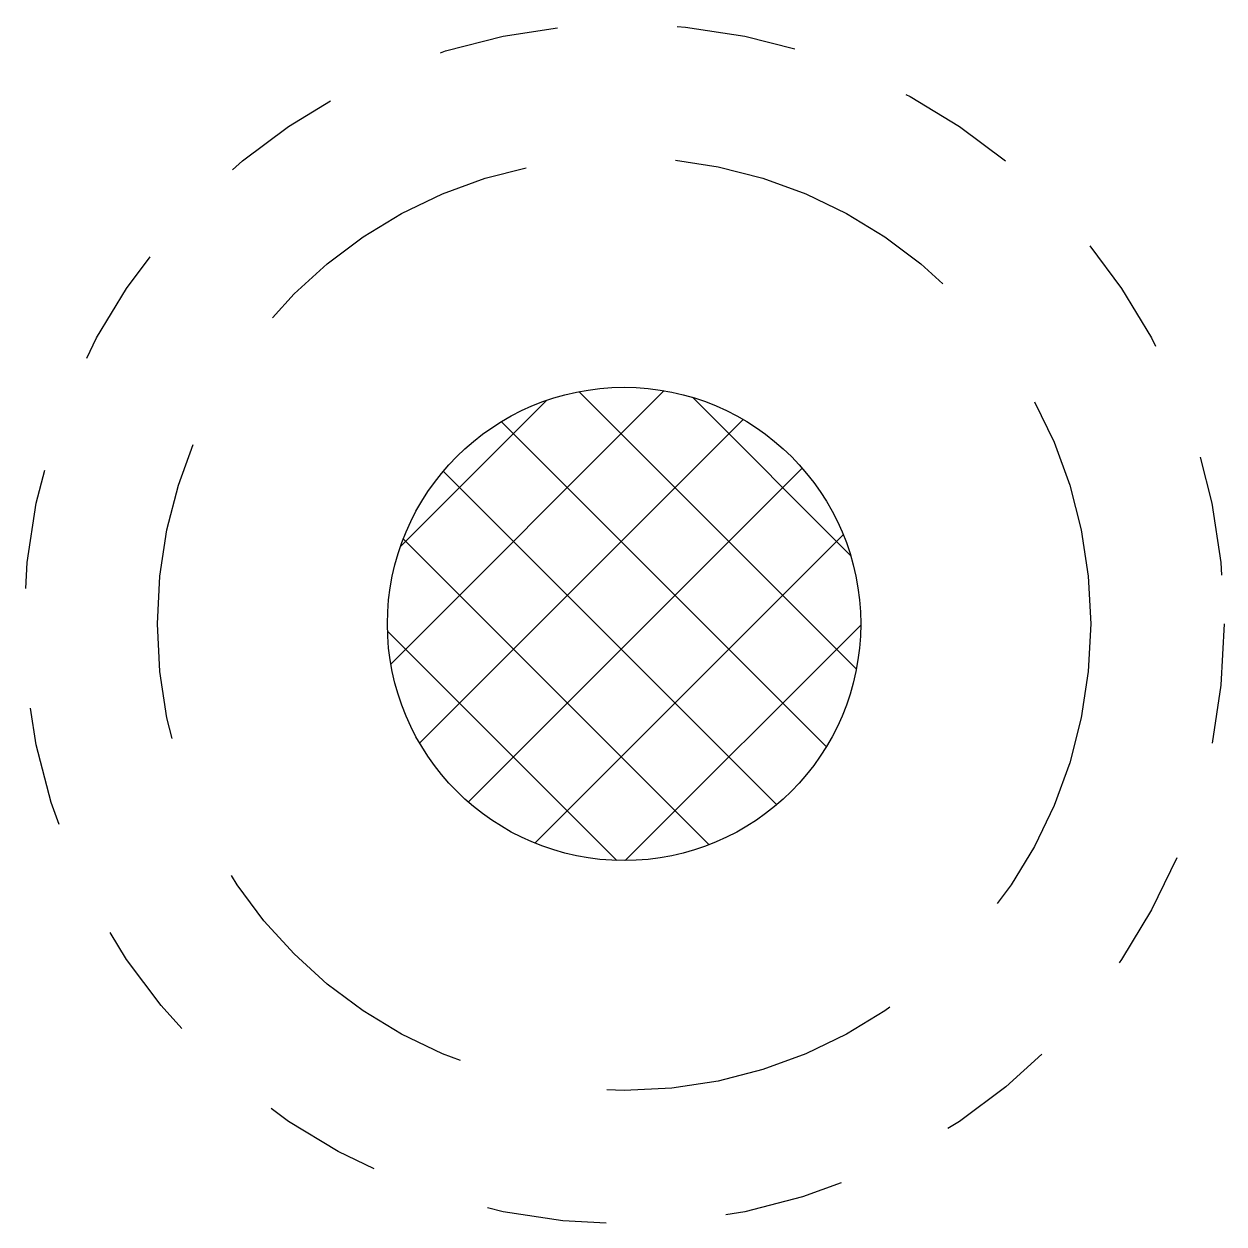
# Model space of a CAD drawing. Header units: millimetres. Extents: x -10194.35 to -10193.35, y -376.53 to -375.53.
import ezdxf

# ---------------------------------------------------------------- set-up
doc = ezdxf.new("R2010")
doc.units = ezdxf.units.MM
doc.linetypes.add('HIDDEN', pattern=[0.375, 0.25, -0.125])
doc.linetypes.add('HIDDEN2', pattern=[0.1875, 0.125, -0.0625])
doc.layers.add('Tub_esgoto_símbolos', color=2, linetype='Continuous')

msp = doc.modelspace()

# ---------------------------------------------------------------- hatches: boundary and pattern name
at = {"layer": 'Tub_esgoto_símbolos'}
h = msp.add_hatch(dxfattribs=at)
h.set_pattern_fill('ANSI37', color=1, scale=0.02, style=0)
h.set_pattern_definition([(45, (0, -1.6674), (-0.0449012806, 0.0449012806), []), (135, (0, -1.6674), (-0.0449012806, -0.0449012806), [])])
h.paths.add_polyline_path([(-10194.0427, -376.0332, 1), (-10193.6482, -376.0332, 1)])

# ---------------------------------------------------------------- linework, layer by layer
at = {"layer": 'Tub_esgoto_símbolos', "color": 1, "linetype": 'HIDDEN2', "ltscale": 0.25}
msp.add_circle((-10193.8454, -376.0332), 0.5, dxfattribs=at)
at = {"layer": 'Tub_esgoto_símbolos', "color": 2, "linetype": 'HIDDEN'}
msp.add_circle((-10193.8454, -376.0332), 0.3889, dxfattribs=at)
at = {"layer": 'Tub_esgoto_símbolos', "color": 3}
msp.add_circle((-10193.8454, -376.0332), 0.1972, dxfattribs=at)

doc.saveas('drawing.dxf')
